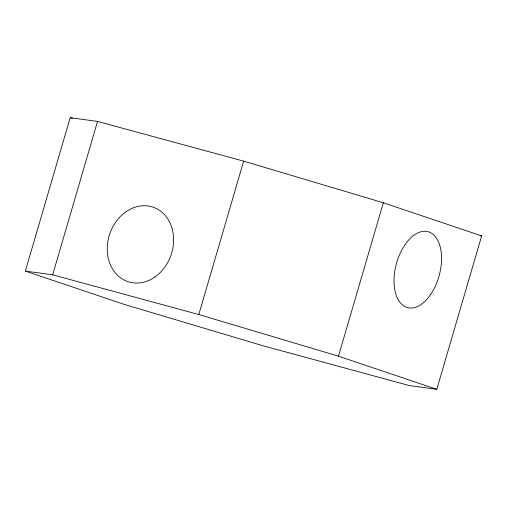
<?xml version="1.0" encoding="UTF-8"?>
<svg xmlns="http://www.w3.org/2000/svg" width="507" height="507" viewBox="0 0 507 507"><rect width="100%" height="100%" fill="white"/><g stroke="black" fill="none" stroke-linecap="round" stroke-linejoin="round"><path stroke-width="0.76" d="M25.35 271.08L70.213 117.668L97.534 121.414L243.658 161.131L383.336 202.768L481.65 235.92L436.787 389.332L409.466 385.586L263.342 345.869L123.664 304.232L25.35 271.08L52.671 274.826L198.801 314.543L338.48 356.18L436.787 389.332M52.671 274.826L97.534 121.414M198.801 314.543L243.658 161.131M338.48 356.18L383.336 202.768M480.091 235.711L481.65 235.92M70.213 117.668L72.463 118.429M430.513 294.662A39.318 22.207 -74.8 0 0 428.814 231.921A39.318 22.207 -74.8 0 0 394.028 282.355A39.318 22.207 -74.8 0 0 430.513 294.662M154.787 277.076A39.318 32.429 -71.4 0 0 159.204 210.152A39.318 32.429 -71.4 0 0 107.345 245.927A39.318 32.429 -71.4 0 0 154.787 277.076"/></g></svg>
